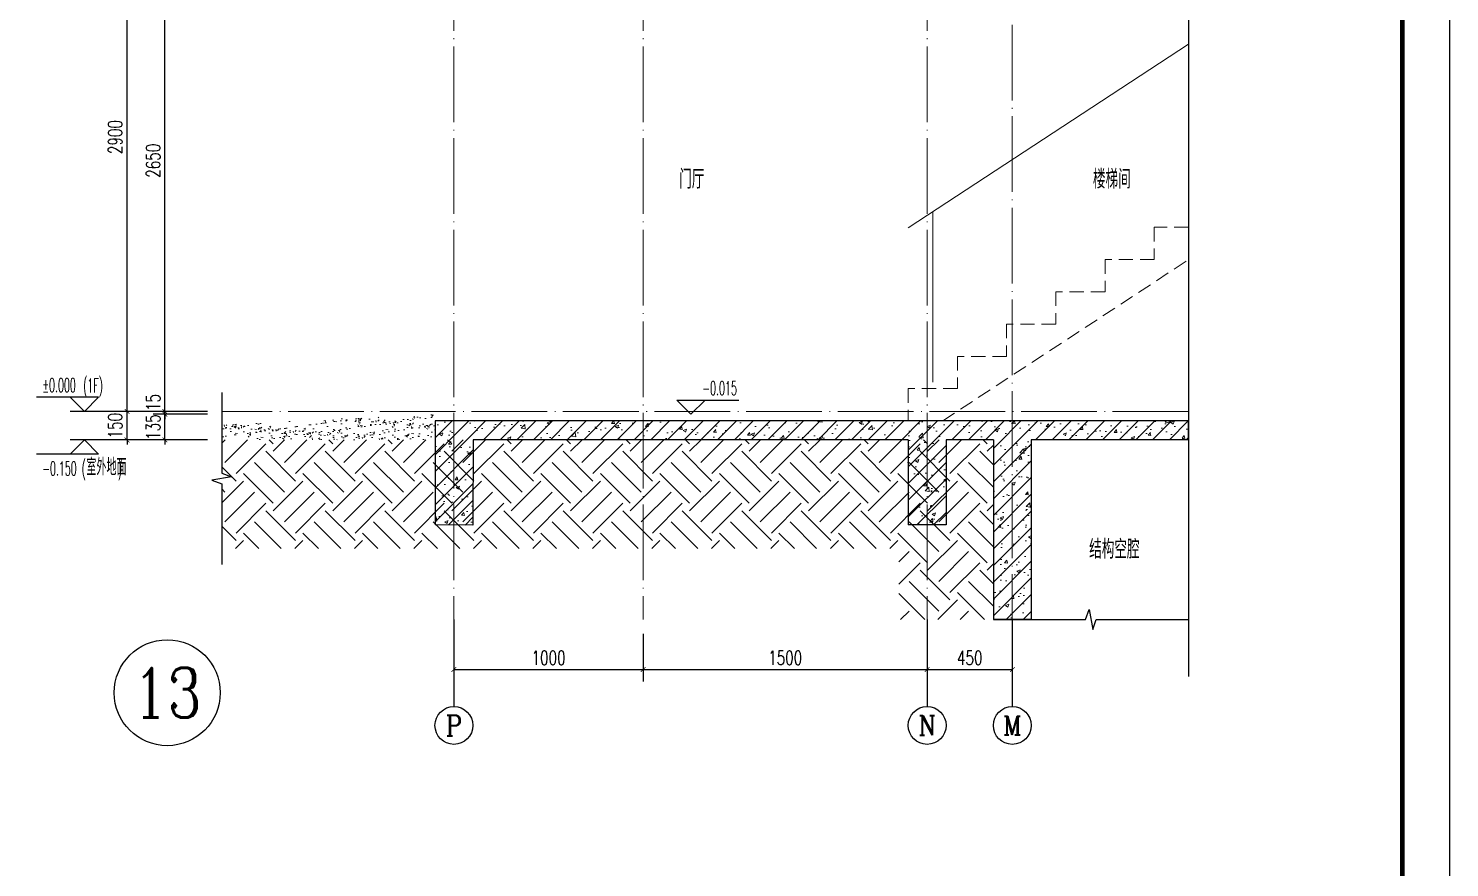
# Model space of a CAD drawing. Extents: x -668857 to 154266, y -275694 to 291306.
# Drawn here: x 98199 to 105707, y 143788 to 148223 of the extents above; entities that cross this region are included whole.
import ezdxf
from ezdxf.enums import TextEntityAlignment as Align

# ---------------------------------------------------------------- set-up
doc = ezdxf.new("R2010")
doc.units = 0
doc.header["$LTSCALE"] = 1000
doc.linetypes.add('DOTE', pattern=[2.42, 2, -0.2, 0.02, -0.2])
doc.linetypes.add('HIDDEN', pattern=[0.375, 0.25, -0.125])
doc.layers.get('0').update_dxf_attribs({"linetype": 'CONTINUOUS'})
doc.layers.get('DEFPOINTS').update_dxf_attribs({"linetype": 'CONTINUOUS'})
for name, color, linetype in [('A-AXIS_TEXT', 7, 'CONTINUOUS'), ('AXIS', 3, 'CONTINUOUS'), ('DIM_ELEV', 3, 'CONTINUOUS'), ('DIM_SYMB', 3, 'CONTINUOUS'), ('PUB_DIM', 3, 'CONTINUOUS'), ('PUB_TEXT', 2, 'CONTINUOUS'), ('WALL', 5, 'CONTINUOUS'), ('yichutu', 7, 'CONTINUOUS')]:
    doc.layers.add(name, color=color, linetype=linetype)
for name, color, linetype, lineweight in [('AXIS_TEXT', 7, 'CONTINUOUS', 20), ('DOTE', 19, 'DOTE', 9), ('PUB_HATCH', 8, 'CONTINUOUS', 9), ('STAIR', 2, 'CONTINUOUS', 18), ('图框', 9, 'CONTINUOUS', 18), ('填充', 251, 'CONTINUOUS', 5), ('立面-栏杆', 105, 'CONTINUOUS', 15)]:
    doc.layers.add(name, color=color, linetype=linetype, lineweight=lineweight)
doc.styles.add('_TCH_AXIS', font='COMPLEX', dxfattribs={"bigfont": 'GBCBIG'})
doc.styles.add('_TCH_DIM', font='SIMPLEX.shx', dxfattribs={"width": 0.7, "bigfont": 'GBCBIG.shx'})
doc.styles.add('_TCH_DIM_T3', font='SIMPLEX', dxfattribs={"width": 0.705882, "bigfont": 'GBCBIG'})
doc.styles.add('COMPLEX', font='COMPLEX')
doc.styles.add('TSSD_REIN', font='tssdeng.shx', dxfattribs={"width": 0.7, "height": 300, "bigfont": 'tssdchn.shx'})
doc.dimstyles.new('_TCH_ARCH&&25', dxfattribs={"dimtxt": 74.375, "dimasz": 25, "dimexe": 62.5, "dimexo": 75, "dimgap": 25, "dimtad": 1, "dimdec": 0, "dimzin": 0, "dimdsep": 46, "dimtxsty": '_TCH_DIM_T3', "dimblk": 'ARCHTICK', "dimcen": 0.09, "dimclrt": 7, "dimazin": 0, "dimtfac": 1, "dimtdec": 0, "dimtix": 1, "dimtmove": 2, "dimatfit": 3, "dimldrblk": 'ARCHTICK', "dimfxl": 0, "dimtolj": 1, "dimtzin": 0, "dimarcsym": 0})
pattern_1 = [(45, (-562273.49, 314642.066), (-44.194174, 44.194174), []), (50, (-562273.49, 314642.07), (179.315046, -15.688034), [18.75, -206.25]), (355, (-562273.49, 314642.07), (-34.687833, 188.048033), [15, -165]), (100.4514, (-562258.55, 314640.76), (144.627345, 172.359886), [15.935047, -175.28553]), (46.1842, (-562273.49, 314692.07), (266.81026, -41.379754), [28.125, -309.375]), (96.6356, (-562251.25, 314688.62), (233.66568, 243.52947), [23.90257, -262.92825]), (351.1842, (-562273.5, 314692.07), (233.66549, 243.52965), [22.5, -247.5]), (21, (-562248.49, 314679.57), (149.226763, -100.654723), [18.75, -206.25]), (326, (-562248.49, 314679.57), (60.828833, 181.28751), [15, -165]), (71.4514, (-562236.05, 314671.18), (210.055657, 80.632624), [15.935047, -175.28553]), (37.5, (-562273.49, 314642.066), (3.039964, 83.2234635), [0, -163, 0, -167.5, 0, -165.625]), (7.5, (-562273.49, 314642.07), (65.767384, 98.602928), [0, -95.5, 0, -159.25, 0, -63.125]), (327.5, (-562329.24, 314642.066), (133.455609, -5.638718), [0, -62.5, 0, -195, 0, -258.75]), (317.5, (-562354.24, 314642.07), (145.796542, 25.026246), [0, -81.25, 0, -129.5, 0, -183.75])]

# ---------------------------------------------------------------- blocks, each defined once
blk = doc.blocks.new('GFDDDDRG')
at = {"layer": '图框'}
blk.add_lwpolyline([(923310, -107437), (923310, -159999), (893610, -159999), (893610, -107437)], close=True, dxfattribs=at)
blk.add_lwpolyline([(923310, -107437), (923310, -159999), (893610, -159999), (893610, -107437)], close=True, dxfattribs=at)
at = {"layer": '图框', "const_width": 50}
blk.add_lwpolyline([(894110, -159499), (922810, -159499), (922810, -108687), (894110, -108687)], close=True, dxfattribs=at)
blk = doc.blocks.new('yct-1051-594-26275-14850-25-1002.0')
at = {"layer": 'yichutu', "color": 7}
blk.add_lwpolyline([(0, 0), (0, 14850), (26275, 14850), (26275, 0)], close=True, dxfattribs=at)
blk = doc.blocks.new('_ArchTick')
at = {"color": 0, "linetype": 'ByBlock', "const_width": 0.15}
blk.add_lwpolyline([(-0.5, -0.5), (0.5, 0.5)], dxfattribs=at)
blk = doc.blocks.new('*D2682')
at = {"layer": 'AXIS', "color": 0, "lineweight": -2}
for p, q in [((100446.8, 145024), (100446.8, 144772.5)), ((101446.8, 145024), (101446.8, 144772.5)), ((100446.8, 144835), (101446.8, 144835))]:
    blk.add_line(p, q, dxfattribs=at)
at = {"layer": 'DEFPOINTS', "color": 0}
for p in [(100446.8, 145099), (101446.8, 145099), (101446.8, 144835)]:
    blk.add_point(p, dxfattribs=at)
at = {"layer": 'AXIS', "color": 0, "lineweight": -2, "xscale": 25, "yscale": 25, "zscale": 25, "rotation": 180}
blk.add_blockref('_ArchTick', (100446.8, 144835), dxfattribs=at)
at = {"layer": 'AXIS', "color": 0, "lineweight": -2, "xscale": 25, "yscale": 25, "zscale": 25}
blk.add_blockref('_ArchTick', (101446.8, 144835), dxfattribs=at)
at = {"layer": 'AXIS', "color": 7, "insert": (100946.8, 144897.2), "char_height": 74.38, "attachment_point": 5, "style": '_TCH_DIM_T3'}
blk.add_mtext('\\A1;1000', dxfattribs=at)
blk = doc.blocks.new('*D2683')
at = {"layer": 'AXIS', "color": 0, "lineweight": -2}
for p, q in [((101446.8, 145024), (101446.8, 144772.5)), ((102946.8, 145024), (102946.8, 144772.5)), ((101446.8, 144835), (102946.8, 144835))]:
    blk.add_line(p, q, dxfattribs=at)
at = {"layer": 'DEFPOINTS', "color": 0}
for p in [(101446.8, 145099), (102946.8, 145099), (102946.8, 144835)]:
    blk.add_point(p, dxfattribs=at)
at = {"layer": 'AXIS', "color": 0, "lineweight": -2, "xscale": 25, "yscale": 25, "zscale": 25, "rotation": 180}
blk.add_blockref('_ArchTick', (101446.8, 144835), dxfattribs=at)
at = {"layer": 'AXIS', "color": 0, "lineweight": -2, "xscale": 25, "yscale": 25, "zscale": 25}
blk.add_blockref('_ArchTick', (102946.8, 144835), dxfattribs=at)
at = {"layer": 'AXIS', "color": 7, "insert": (102196.8, 144897.2), "char_height": 74.38, "attachment_point": 5, "style": '_TCH_DIM_T3'}
blk.add_mtext('\\A1;1500', dxfattribs=at)
blk = doc.blocks.new('*D2684')
at = {"layer": 'AXIS', "color": 0, "lineweight": -2}
for p, q in [((102946.8, 145024), (102946.8, 144772.5)), ((103396.8, 145024), (103396.8, 144772.5)), ((102946.8, 144835), (103396.8, 144835))]:
    blk.add_line(p, q, dxfattribs=at)
at = {"layer": 'DEFPOINTS', "color": 0}
for p in [(102946.8, 145099), (103396.8, 145099), (103396.8, 144835)]:
    blk.add_point(p, dxfattribs=at)
at = {"layer": 'AXIS', "color": 0, "lineweight": -2, "xscale": 25, "yscale": 25, "zscale": 25, "rotation": 180}
blk.add_blockref('_ArchTick', (102946.8, 144835), dxfattribs=at)
at = {"layer": 'AXIS', "color": 0, "lineweight": -2, "xscale": 25, "yscale": 25, "zscale": 25}
blk.add_blockref('_ArchTick', (103396.8, 144835), dxfattribs=at)
at = {"layer": 'AXIS', "color": 7, "insert": (103171.8, 144897.2), "char_height": 74.38, "attachment_point": 5, "style": '_TCH_DIM_T3'}
blk.add_mtext('\\A1;450', dxfattribs=at)
blk = doc.blocks.new('*D2716')
at = {"layer": 'DEFPOINTS', "color": 0}
for p in [(98919.8, 146183.8), (99219.8, 146183.8), (99219.8, 146048.6)]:
    blk.add_point(p, dxfattribs=at)
at = {"layer": 'PUB_DIM', "color": 0, "lineweight": -2}
for p, q in [((98919.8, 146183.8), (98919.8, 146208.8)), ((99144.8, 146183.8), (98857.3, 146183.8)), ((98919.8, 146048.6), (98919.8, 146183.8)), ((99144.8, 146048.6), (98857.3, 146048.6)), ((98919.8, 146048.6), (98919.8, 146023.6))]:
    blk.add_line(p, q, dxfattribs=at)
at = {"layer": 'PUB_DIM', "color": 0, "lineweight": -2, "xscale": 25, "yscale": 25, "zscale": 25}
for p, rotation in [((98919.8, 146183.8), 270), ((98919.8, 146048.6), 90)]:
    blk.add_blockref('_ArchTick', p, dxfattribs=dict(at, rotation=rotation))
at = {"layer": 'PUB_DIM', "color": 7, "insert": (98857.6, 146116.2), "char_height": 74.38, "attachment_point": 5, "rotation": 90, "style": '_TCH_DIM_T3'}
blk.add_mtext('\\A1;135', dxfattribs=at)
blk = doc.blocks.new('*D2717')
at = {"layer": 'DEFPOINTS', "color": 0}
for p in [(98919.8, 146199), (99219.8, 146199), (99219.8, 146183.8)]:
    blk.add_point(p, dxfattribs=at)
at = {"layer": 'PUB_DIM', "color": 0, "lineweight": -2}
for p, q in [((99144.8, 146199), (98857.3, 146199)), ((98919.8, 146199), (98919.8, 146224)), ((98919.8, 146183.8), (98919.8, 146199)), ((99144.8, 146183.8), (98857.3, 146183.8)), ((98919.8, 146183.8), (98919.8, 146158.8))]:
    blk.add_line(p, q, dxfattribs=at)
at = {"layer": 'PUB_DIM', "color": 0, "lineweight": -2, "xscale": 25, "yscale": 25, "zscale": 25}
for p, rotation in [((98919.8, 146199), 270), ((98919.8, 146183.8), 90)]:
    blk.add_blockref('_ArchTick', p, dxfattribs=dict(at, rotation=rotation))
at = {"layer": 'PUB_DIM', "color": 7, "insert": (98857.6, 146246.5), "char_height": 74.38, "attachment_point": 5, "rotation": 90, "style": '_TCH_DIM_T3'}
blk.add_mtext('\\A1;15', dxfattribs=at)
blk = doc.blocks.new('*D2718')
at = {"layer": 'DEFPOINTS', "color": 0}
for p in [(98919.8, 148849), (99219.8, 148849), (99219.8, 146199)]:
    blk.add_point(p, dxfattribs=at)
at = {"layer": 'PUB_DIM', "color": 0, "lineweight": -2}
for p, q in [((99144.8, 148849), (98857.3, 148849)), ((98919.8, 146199), (98919.8, 148849)), ((99144.8, 146199), (98857.3, 146199))]:
    blk.add_line(p, q, dxfattribs=at)
at = {"layer": 'PUB_DIM', "color": 0, "lineweight": -2, "xscale": 25, "yscale": 25, "zscale": 25}
for p, rotation in [((98919.8, 148849), 90), ((98919.8, 146199), 270)]:
    blk.add_blockref('_ArchTick', p, dxfattribs=dict(at, rotation=rotation))
at = {"layer": 'PUB_DIM', "color": 7, "insert": (98857.6, 147524), "char_height": 74.38, "attachment_point": 5, "rotation": 90, "style": '_TCH_DIM_T3'}
blk.add_mtext('\\A1;2650', dxfattribs=at)
blk = doc.blocks.new('*D2735')
at = {"layer": 'DEFPOINTS', "color": 0}
for p in [(98719.8, 146199), (99219.8, 146199), (99219.8, 146048.6)]:
    blk.add_point(p, dxfattribs=at)
at = {"layer": 'PUB_DIM', "color": 0, "lineweight": -2}
for p, q in [((99144.8, 146199), (98657.3, 146199)), ((98719.8, 146199), (98719.8, 146224)), ((98719.8, 146048.6), (98719.8, 146199)), ((99144.8, 146048.6), (98657.3, 146048.6)), ((98719.8, 146048.6), (98719.8, 146023.6))]:
    blk.add_line(p, q, dxfattribs=at)
at = {"layer": 'PUB_DIM', "color": 0, "lineweight": -2, "xscale": 25, "yscale": 25, "zscale": 25}
for p, rotation in [((98719.8, 146199), 270), ((98719.8, 146048.6), 90)]:
    blk.add_blockref('_ArchTick', p, dxfattribs=dict(at, rotation=rotation))
at = {"layer": 'PUB_DIM', "color": 7, "insert": (98657.6, 146123.8), "char_height": 74.38, "attachment_point": 5, "rotation": 90, "style": '_TCH_DIM_T3'}
blk.add_mtext('\\A1;150', dxfattribs=at)
blk = doc.blocks.new('*D2736')
at = {"layer": 'DEFPOINTS', "color": 0}
for p in [(98719.8, 149099), (99219.8, 149099), (99219.8, 146199)]:
    blk.add_point(p, dxfattribs=at)
at = {"layer": 'PUB_DIM', "color": 0, "lineweight": -2}
for p, q in [((99144.8, 149099), (98657.3, 149099)), ((98719.8, 146199), (98719.8, 149099)), ((99144.8, 146199), (98657.3, 146199))]:
    blk.add_line(p, q, dxfattribs=at)
at = {"layer": 'PUB_DIM', "color": 0, "lineweight": -2, "xscale": 25, "yscale": 25, "zscale": 25}
for p, rotation in [((98719.8, 149099), 90), ((98719.8, 146199), 270)]:
    blk.add_blockref('_ArchTick', p, dxfattribs=dict(at, rotation=rotation))
at = {"layer": 'PUB_DIM', "color": 7, "insert": (98657.6, 147649), "char_height": 74.38, "attachment_point": 5, "rotation": 90, "style": '_TCH_DIM_T3'}
blk.add_mtext('\\A1;2900', dxfattribs=at)
blk = doc.blocks.new('_AXISO')
blk.add_circle((0, 0), 0.5)
at = {"layer": 'A-AXIS_TEXT', "style": 'COMPLEX', "width": 1.041667}
blk.add_attdef('A', text='', height=0.56, dxfattribs=at).set_placement((-0.25, -0.28), (0.25, -0.28), align=Align.FIT)

msp = doc.modelspace()

# ---------------------------------------------------------------- hatches: boundary and pattern name
at = {"layer": 'PUB_HATCH'}
h = msp.add_hatch(dxfattribs=at)
h.set_pattern_fill('钢筋混凝土', color=256, scale=25, style=0)
h.set_pattern_definition(pattern_1)
h.paths.add_polyline_path([(100547.61, 146049.03), (100347.79, 146149.03), (100346.81, 145599.21), (100546.81, 145598.85)])
h = msp.add_hatch(dxfattribs=at)
h.set_pattern_fill('钢筋混凝土', color=256, scale=25, style=0)
h.set_pattern_definition(pattern_1)
h.paths.add_polyline_path([(102946.81, 146082.37), (102946.81, 146149.03), (100347.79, 146149.03), (100547.61, 146049.03), (102846.81, 146049.03)])
h = msp.add_hatch(dxfattribs=at)
h.set_pattern_fill('钢筋混凝土', color=256, scale=25, style=0)
h.set_pattern_definition(pattern_1)
h.paths.add_polyline_path([(103396.81, 146082.37), (103396.81, 146149.03), (102946.81, 146149.03), (102946.81, 146082.37), (103046.81, 146049.03), (103296.81, 146049.03)])
h = msp.add_hatch(dxfattribs=at)
h.set_pattern_fill('钢筋混凝土', color=256, scale=25, style=0)
h.set_pattern_definition(pattern_1)
h.paths.add_polyline_path([(104327.02, 146149.03), (103396.81, 146149.03), (103396.81, 146082.37), (103496.81, 146049.03), (104327.02, 146049.03)])
h = msp.add_hatch(dxfattribs=at)
h.set_pattern_fill('钢筋混凝土', color=256, scale=25, style=0)
h.set_pattern_definition(pattern_1)
h.paths.add_polyline_path([(102946.81, 146082.37), (102846.81, 146049.03), (102846.81, 145599.03), (103046.81, 145599.03), (103046.81, 146049.03)])
h = msp.add_hatch(dxfattribs=at)
h.set_pattern_fill('钢筋混凝土', color=256, scale=25, style=0)
h.set_pattern_definition(pattern_1)
h.paths.add_polyline_path([(103396.81, 146082.37), (103296.81, 146049.03), (103296.78, 145099.05), (103496.78, 145099.05), (103496.81, 146049.03)])
at = {"layer": '填充'}
h = msp.add_hatch(dxfattribs=at)
h.set_pattern_fill('AR-CONC', color=256, scale=50, style=0)
h.set_pattern_definition([(50, (-14487251.19, -5209708.685), (91.0923345, -7.96954277), [9.525, -104.775]), (355, (-14487251.19, -5209708.685), (-17.621413, 95.52832144), [7.62, -83.82]), (100.451, (-14487243.6, -5209709.35), (73.47125083, 87.5583439), [8.095, -89.045]), (46.1842, (-14487251.19, -5209683.28), (135.53952045, -21.021164), [14.2875, -157.1625]), (96.6356, (-14487239.89, -5209685.04), (118.7021172, 123.712778), [12.1425, -133.5675]), (351.184, (-14487251.19, -5209683.28), (118.7023029, 123.7125589), [11.43, -125.73]), (21, (-14487238.49, -5209689.635), (75.8074399, -51.13275926), [9.525, -104.775]), (326, (-14487238.49, -5209689.635), (30.9010142, 92.09398306), [7.62, -83.82]), (71.4514, (-14487232.17, -5209693.9), (106.7082454, 40.96142886), [8.095, -89.045]), (37.5, (-14487251.188, -5209708.685), (1.544301625, 42.277519437), [0, -82.804, 0, -85.09, 0, -84.1375]), (7.5, (-14487251.188, -5209708.685), (33.40983126, 50.09028741), [0, -48.514, 0, -80.899, 0, -32.0675]), (327.5, (-14487279.51, -5209708.685), (67.79529758, -2.864372), [0, -31.75, 0, -99.06, 0, -131.445]), (317.5, (-14487292.21, -5209708.685), (74.0645907, 12.71324552), [0, -41.275, 0, -65.786, 0, -93.345])])
h.paths.add_polyline_path([(99219.8, 146127.72), (99219.8, 146049.4), (100346.83, 146049.4), (100346.83, 146183.83)])
h = msp.add_hatch(dxfattribs=at)
h.set_pattern_fill('EARTH', color=250, scale=70, angle=45, style=0)
h.set_pattern_definition([(45, (-698106.52, -240415.23), (0, 314.308964), [222.25, -222.25]), (45, (-698165.45, -240356.3), (0, 314.308964), [222.25, -222.25]), (45, (-698224.38, -240297.36), (0, 314.308964), [222.25, -222.25]), (135, (-698224.38, -240258.07), (-314.308964, 0), [222.25, -222.25]), (135, (-698165.45, -240199.14), (-314.308964, 0), [222.25, -222.25]), (135, (-698106.52, -240140.2), (-314.308964, 0), [222.25, -222.25])])
h.paths.add_polyline_path([(99219.8, 145474.69), (102796.81, 145474.69), (102796.81, 145099.05), (103296.82, 145099.05), (103296.81, 146049.25), (99219.8, 146049.02)])

# ---------------------------------------------------------------- linework, layer by layer
at = {"layer": 'AXIS'}
for p, q in [((100446.78, 145099.05), (100446.78, 144639.66)), ((102946.78, 145099.05), (102946.78, 144639.66)), ((103396.78, 145099.05), (103396.78, 144639.66))]:
    msp.add_line(p, q, dxfattribs=at)
at = {"layer": 'AXIS', "color": 6}
msp.add_circle((98932.2, 144712.48), 280, dxfattribs=at)
at = {"layer": 'DIM_ELEV'}
for p, q in [((98569.8, 146274.03), (98241.8, 146274.03)), ((98494.8, 146199.03), (98419.8, 146274.03)), ((98494.8, 146199.03), (98569.8, 146274.03)), ((98919.8, 146199.03), (98419.8, 146199.03)), ((98494.8, 146048.56), (98419.8, 145973.56)), ((98919.8, 146048.56), (98419.8, 146048.56)), ((98494.8, 146048.56), (98569.8, 145973.56)), ((98569.8, 145973.56), (98241.8, 145973.56))]:
    msp.add_line(p, q, dxfattribs=at)
at = {"layer": 'DIM_ELEV', "color": 6}
for p, q in [((101699.28, 146183.93), (101624.28, 146258.93)), ((101624.28, 146258.93), (101952.28, 146258.93)), ((101699.28, 146183.93), (101774.28, 146258.93))]:
    msp.add_line(p, q, dxfattribs=at)
at = {"layer": 'DIM_SYMB'}
for points in [[(104327.02, 164119.05), (104327.02, 154487.17), (104379.52, 154468.06), (104274.52, 154449.54), (104327.02, 154430.92), (104327.02, 144799.03)], [(99219.8, 146299.03), (99219.8, 145873.04), (99272.3, 145853.93), (99167.3, 145835.42), (99219.8, 145816.79), (99219.8, 145390.79)], [(103296.81, 145099.05), (103783.79, 145099.05), (103802.9, 145151.55), (103821.41, 145046.55), (103840.04, 145099.05), (104327.02, 145099.05)]]:
    msp.add_lwpolyline(points, dxfattribs=at)
at = {"layer": 'DOTE', "color": 1, "linetype": 'DOTE', "ltscale": 0.2}
for p, q in [((103396.79, 164699.03), (103396.81, 145099.05)), ((100446.81, 151999.03), (100446.81, 145099.05)), ((101446.81, 151999.03), (101446.81, 145099.05)), ((102946.81, 151999.03), (102946.81, 145099.05)), ((104327.02, 146199.03), (99219.8, 146199.03))]:
    msp.add_line(p, q, dxfattribs=at)
at = {"layer": 'STAIR', "linetype": 'HIDDEN', "ltscale": 0.3}
msp.add_line((103029.14, 146149.03), (104327.02, 147000.58), dxfattribs=at)
msp.add_lwpolyline([(104327.02, 147172.57), (104146.86, 147172.57), (104146.86, 147001.99), (103886.86, 147001.99), (103886.86, 146831.4), (103626.86, 146831.4), (103626.86, 146660.81), (103366.86, 146660.81), (103366.86, 146490.22), (103106.86, 146490.22), (103106.86, 146319.63), (102846.86, 146319.63), (102846.86, 146149.04)], dxfattribs=at)
at = {"layer": 'WALL'}
for p, q in [((100347.79, 146149.03), (100346.81, 145599.21)), ((102946.81, 146149.03), (100347.79, 146149.03)), ((103396.81, 146149.03), (102946.81, 146149.03)), ((104327.02, 146149.03), (103396.81, 146149.03)), ((104327.02, 146049.03), (104327.02, 146149.03)), ((100547.61, 146049.03), (100546.81, 145598.85)), ((102846.81, 146049.03), (100547.61, 146049.03)), ((102846.81, 146049.03), (102846.81, 145599.03)), ((103046.81, 146049.03), (103046.81, 145599.03)), ((103296.81, 146049.03), (103046.81, 146049.03)), ((103296.81, 146049.03), (103296.78, 145099.05)), ((103496.81, 146049.03), (103496.78, 145099.05)), ((104327.02, 146049.03), (103496.81, 146049.03)), ((100546.81, 145598.85), (100346.81, 145599.21)), ((103046.81, 145599.03), (102846.81, 145599.03)), ((103496.78, 145099.05), (103296.78, 145099.05))]:
    msp.add_line(p, q, dxfattribs=at)
at = {"layer": '立面-栏杆', "color": 4}
for p, q in [((104327.02, 148140.48), (102846.85, 147169.33)), ((102976.86, 146354.63), (102976.86, 147254.63))]:
    msp.add_line(p, q, dxfattribs=at)

# ---------------------------------------------------------------- block references
at = {"xscale": 0.5, "yscale": 0.5, "zscale": 0.5}
msp.add_blockref('GFDDDDRG', (-355947.88, 220925.54), dxfattribs=at)
at = {"layer": 'AXIS'}
ref = msp.add_blockref('_AXISO', (100446.78, 144539.66), dxfattribs=dict(at, xscale=200, yscale=200, zscale=200))
ref.add_attrib('A', 'P', dxfattribs={"layer": 'AXIS_TEXT', "height": 108.81, "style": '_TCH_AXIS'}).set_placement((100402.74, 144485.25), (100490.82, 144485.25), align=Align.FIT)
ref = msp.add_blockref('_AXISO', (102946.78, 144539.66), dxfattribs=dict(at, xscale=200, yscale=200, zscale=200))
ref.add_attrib('A', 'N', dxfattribs={"layer": 'AXIS_TEXT', "height": 103.82, "style": '_TCH_AXIS'}).set_placement((102899.82, 144487.75), (102993.74, 144487.75), align=Align.FIT)
ref = msp.add_blockref('_AXISO', (103396.78, 144539.66), dxfattribs=dict(at, xscale=200, yscale=200, zscale=200))
ref.add_attrib('A', 'M', dxfattribs={"layer": 'AXIS_TEXT', "height": 98.99, "style": '_TCH_AXIS'}).set_placement((103347.28, 144490.16), (103446.27, 144490.16), align=Align.FIT)
at = {"layer": 'yichutu', "rotation": 270}
msp.add_blockref('yct-1051-594-26275-14850-25-1002.0', (90857.01, 167207.06), dxfattribs=at)

# ---------------------------------------------------------------- texts
at = {"layer": 'AXIS_TEXT', "color": 6, "style": '_TCH_AXIS'}
msp.add_text('13', height=262.756, dxfattribs=at).set_placement((98750.77, 144581.1), (99113.63, 144581.1), align=Align.FIT)
at = {"layer": 'PUB_TEXT'}
for s, height, style, width, p in [('门厅', 100, 'TSSD_REIN', 0.7, (101637.03, 147376.8)), ('楼梯间', 100, 'TSSD_REIN', 0.7, (103822.81, 147376.8)), ('%%P0.000', 74.375, '_TCH_DIM', 0.494118, (98272.8, 146300.28)), ('(1F)', 74.375, '_TCH_DIM', 0.494118, (98488.17, 146299.06)), ('室外地面', 89.362, '_TCH_DIM', 0.7, (98504.62, 145861.04)), ('-0.150', 74.375, '_TCH_DIM', 0.494118, (98271.4, 145859.81)), ('(', 74.38, '_TCH_DIM', 0.494118, (98480.12, 145861.04)), (')', 74.38, '_TCH_DIM', 0.494118, (98671.43, 145861.04)), ('结构空腔', 100, 'TSSD_REIN', 0.7, (103802.9, 145420.84))]:
    msp.add_text(s, height=height, dxfattribs=dict(at, style=style, width=width)).set_placement(p)
at = {"layer": 'PUB_TEXT', "color": 6, "style": '_TCH_DIM', "width": 0.494118}
msp.add_text('-0.015', height=74.375, dxfattribs=at).set_placement((101759.28, 146285.18))

# ---------------------------------------------------------------- dimensions: what is measured, and where the dimension line sits
at = {"layer": 'AXIS'}
for p1, p2, picture, middle in [((100446.78, 145099.03), (101446.81, 145099.03), '*D2682', (100946.8, 144897.19)), ((101446.81, 145099.03), (102946.81, 145099.03), '*D2683', (102196.81, 144897.19)), ((102946.81, 145099.03), (103396.81, 145099.03), '*D2684', (103171.81, 144897.19))]:
    dim = msp.add_aligned_dim(p1=p1, p2=p2, distance=-264.03, dimstyle='_TCH_ARCH&&25', dxfattribs=at)
    dim.commit()
    dim.dimension.update_dxf_attribs({"geometry": picture, "text_midpoint": middle})
at = {"layer": 'PUB_DIM'}
for p1, p2, distance, picture, middle in [((99219.8, 146199.03), (99219.8, 149099.03), 500, '*D2736', (98657.61, 147649.03)), ((99219.8, 146199.03), (99219.8, 148849.04), 300, '*D2718', (98857.61, 147524.03)), ((99219.8, 146048.56), (99219.8, 146199.03), 500, '*D2735', (98657.61, 146123.8)), ((99219.8, 146048.56), (99219.8, 146183.84), 300, '*D2716', (98857.61, 146116.2))]:
    dim = msp.add_aligned_dim(p1=p1, p2=p2, distance=distance, dimstyle='_TCH_ARCH&&25', dxfattribs=at)
    dim.commit()
    dim.dimension.update_dxf_attribs({"geometry": picture, "text_midpoint": middle})
dim = msp.add_linear_dim(base=(98919.8, 146199.03), p1=(99219.8, 146183.84), p2=(99219.8, 146199.03), angle=90, dimstyle='_TCH_ARCH&&25', dxfattribs=at)
dim.commit()
dim.dimension.update_dxf_attribs({"geometry": '*D2717', "text_midpoint": (98857.61, 146246.45), "dimtype": 161})

doc.saveas('drawing.dxf')
